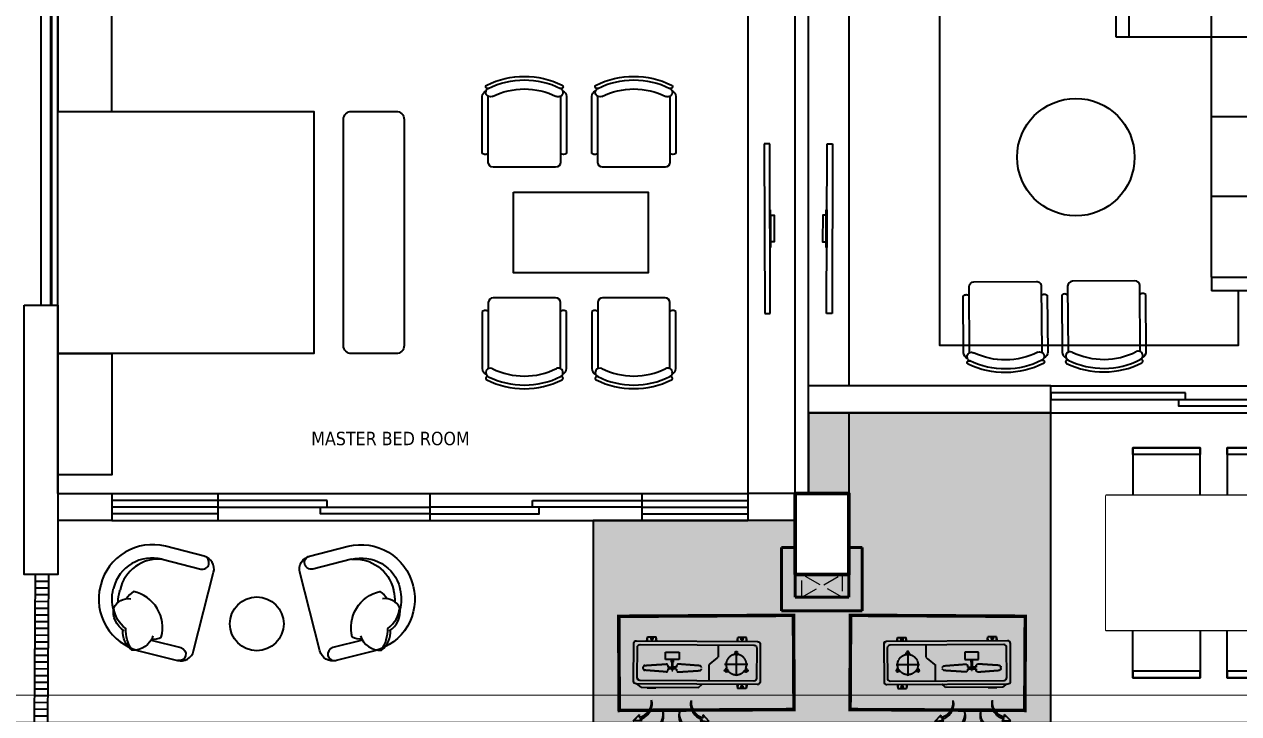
# Model space of a CAD drawing. Header units: millimetres. Extents: x -361681467 to 361175952, y -1292982 to 1550216.
# Drawn here: x -23038 to -14018, y 6536 to 11657 of the extents above; entities that cross this region are included whole.
import ezdxf

# ---------------------------------------------------------------- set-up
doc = ezdxf.new("R2010")
doc.units = ezdxf.units.MM
doc.header["$MEASUREMENT"] = 0
doc.set_wipeout_variables(frame=1)
doc.linetypes.add('HIDDEN', pattern=[0.375, 0.25, -0.125])
for name, color, linetype, lineweight in [('00_duong_QH', 7, 'Continuous', 9), ('KT-Kich thuoc', 159, 'Continuous', 18), ('KT-lomo nuoc', 3, 'HIDDEN', 5), ('KT-Net cat', 1, 'Continuous', 40), ('KT-Net cot vach', 2, 'Continuous', 50)]:
    doc.layers.add(name, color=color, linetype=linetype, lineweight=lineweight)
for name, color, linetype in [('1VinaPVC-Text', 9, 'Continuous'), ('220403_HDN_Penthouse Plan$0$A-DRAIN', 8, 'Continuous'), ('220403_HDN_Penthouse Plan$0$HBA_Sketch Outline', 7, 'Continuous'), ('A-FURNITURE', 251, 'Continuous'), ('A-LANDSCAPE', 113, 'Continuous'), ('A-WALL-FNSH', 11, 'Continuous'), ('A-WINDOW', 60, 'Continuous'), ('AC-EAD', 6, 'Continuous'), ('FURN', 251, 'Continuous'), ('IDEA - dim', 251, 'Continuous'), ('Kaka - ph', 7, 'Continuous'), ('KT-Net manh', 139, 'Continuous'), ('KT-Noi that', 32, 'Continuous')]:
    doc.layers.add(name, color=color, linetype=linetype)
doc.styles.add('Tahoma', font='tahoma.ttf')

# ---------------------------------------------------------------- blocks, each defined once
blk = doc.blocks.new('Louvre')
for p, q in [((-390.067916277796, 975.9572027104441, 0.1512365001885502), (-295.1435544323176, 1008.729661013116, 0.1512365002144518)), ((-373.750619571656, 928.6946823777398, 0.1512365001885502), (-278.8262577261776, 961.4671406804118, 0.1512365002144518)), ((-357.4333228655159, 881.4321620450355, 0.1512365001885502), (-262.5089610200375, 914.2046203477075, 0.1512365002144518)), ((-341.1160261593759, 834.1696417123312, 0.1512365001885502), (-246.1916643138975, 866.9421000150032, 0.1512365002144518)), ((-324.7987294532359, 786.9071213796269, 0.1512365001885502), (-229.8743676077574, 819.6795796822989, 0.1512365002144518)), ((-308.4814327470958, 739.6446010469226, 0.1512365001885502), (-213.5570709016174, 772.4170593495946, 0.1512365002144518)), ((-292.1641360409558, 692.3820807142183, 0.1512365001885502), (-197.2397741954774, 725.1545390168903, 0.1512365002144518)), ((-275.8468393348157, 645.119560381514, 0.1512365001885502), (-180.9224774893373, 677.892018684186, 0.1512365002144518)), ((-259.5295426286757, 597.8570400488097, 0.1512365001885502), (-164.6051807831973, 630.6294983514817, 0.1512365002144518)), ((-243.2122459225357, 550.5945197161054, 0.1512365001885502), (-148.2878840770572, 583.3669780187774, 0.1512365002144518)), ((-226.8949492163956, 503.3319993834011, 0.1512365001885502), (-131.9705873709172, 536.1044576860731, 0.1512365002144518)), ((-210.5776525102556, 456.0694790506968, 0.1512365001885502), (-115.6532906647772, 488.8419373533688, 0.1512365002144518)), ((-194.2603558041155, 408.8069587179925, 0.1512365001885503), (-99.33599395863712, 441.5794170206646, 0.1512365002144518)), ((-177.9430590979755, 361.5444383852882, 0.1512365001885503), (-83.01869725249708, 394.3168966879603, 0.1512365002144518)), ((-161.6257623918355, 314.2819180525839, 0.1512365001885503), (-66.70140054635704, 347.054376355256, 0.1512365002144518)), ((-145.3084656856954, 267.0193977198796, 0.1512365001885503), (-50.38410384021699, 299.7918560225517, 0.1512365002144518)), ((-128.9911689795554, 219.7568773871753, 0.1512365001885503), (-34.06680713407695, 252.5293356898474, 0.1512365002144518)), ((-112.6738722734153, 172.494357054471, 0.1512365001885503), (-17.74951042793691, 205.2668153571431, 0.1512365002144518)), ((-96.35657556727529, 125.2318367217667, 0.1512365001885503), (-1.43221372179687, 158.0042950244388, 0.1512365002144518)), ((-80.03927886113524, 77.96931638906244, 0.1512365001885503), (14.88508298434317, 110.7417746917345, 0.1512365002144518)), ((-63.7219821549952, 30.70679605635814, 0.1512365001885503), (31.20237969048321, 63.47925435903016, 0.1512365002144518)), ((-47.40468544885516, -16.55572427634615, 0.1512365001885503), (47.51967639662325, 16.21673402632587, 0.1512365002144518))]:
    blk.add_line(p, q)
at = {"elevation": 0.1512365001885503}
blk.add_lwpolyline([(47.5188208874315, 16.2192119784886), (-311.4533339738846, 1055.970408101566), (-405.9933989513665, 1023.379364635679), (-47.40468544885516, -16.55572427634615)], close=True, dxfattribs=at)
blk = doc.blocks.new('OU DHCB')
at = {"ltscale": 10}
for p, q in [((-145296.7359835756, -72608.19858895507), (-145576.7359835756, -72608.19858895507)), ((-145596.7359835756, -72628.19858895507), (-145596.7359835755, -73528.19858895507)), ((-145568.159058152, -72656.08931015906), (-145568.1590581519, -73502.79584965573)), ((-145324.4190639546, -72636.08931015906), (-145548.159058152, -72636.08931015906)), ((-145301.9190639545, -73502.79584965573), (-145301.9190639546, -72656.08931015906)), ((-145276.7359835755, -73528.19858895507), (-145276.7359835756, -72628.19858895507)), ((-145251.7359835756, -72666.54320485782), (-145276.7359835756, -72633.91402237766)), ((-145251.7359835756, -72666.54320485782), (-145251.7359835755, -73091.63776905168)), ((-145251.7359835755, -73091.63776905168), (-145276.7359835756, -73117.74108818787)), ((-145576.7359835755, -73548.19858895507), (-145296.7359835755, -73548.19858895507)), ((-145548.1590581519, -73522.79584965573), (-145324.4190639545, -73522.79584965573))]:
    blk.add_line(p, q, dxfattribs=at)
for p, q in [((-145596.7359835737, -72704.6985221715), (-145626.5373331342, -72710.6859819922)), ((-145600.3090889574, -72742.46089483847), (-145627.2724797422, -72742.46089483894)), ((-145596.7359835737, -72710.68598199266), (-145626.5373331342, -72710.6859819922)), ((-145626.5373331342, -72710.6859819922), (-145626.537333134, -72774.23580768521)), ((-145596.7359835744, -72774.23580768568), (-145626.5373331339, -72774.23580768521)), ((-145596.7359835746, -72780.22326750544), (-145626.5373331342, -72774.23580768521)), ((-145613.7907843499, -72729.27302923848), (-145613.7907843499, -72756.23642001537)), ((-145251.7359835756, -72709.72133146526), (-145246.9346340166, -72710.68598199266)), ((-145251.7359835756, -72710.68598199272), (-145246.9346340166, -72710.68598199266)), ((-145251.7359835756, -72742.46089483929), (-145246.1994874087, -72742.46089483934)), ((-145251.7359835756, -72774.23580768573), (-145246.934634017, -72774.23580768568)), ((-145251.7359835756, -72775.20045821296), (-145246.9346340166, -72774.23580768568)), ((-145246.9346340166, -72710.68598199266), (-145246.9346340169, -72774.23580768568)), ((-145600.3090889574, -73413.93628307173), (-145627.2724797422, -73413.93628307126)), ((-145596.7359835746, -73376.17391040476), (-145626.5373331342, -73382.16137022499)), ((-145596.7359835744, -73382.16137022452), (-145626.5373331339, -73382.16137022499)), ((-145626.5373331342, -73445.711195918), (-145626.537333134, -73382.16137022499)), ((-145613.7907843499, -73427.12414867172), (-145613.7907843499, -73400.16075789483)), ((-145276.7359835763, -73376.1739104043), (-145246.9346340166, -73382.16137022452)), ((-145276.7359835764, -73382.16137022406), (-145246.934634017, -73382.16137022452)), ((-145273.1628781935, -73413.93628307126), (-145246.1994874087, -73413.9362830708)), ((-145259.6811828009, -73427.12414867125), (-145259.6811828009, -73400.16075789437)), ((-145246.9346340166, -73445.71119591754), (-145246.9346340169, -73382.16137022452)), ((-145596.7359835737, -73445.71119591754), (-145626.5373331342, -73445.711195918)), ((-145596.7359835737, -73451.6986557387), (-145626.5373331342, -73445.711195918)), ((-145276.7359835771, -73445.71119591707), (-145246.9346340166, -73445.71119591754)), ((-145276.7359835771, -73451.69865573823), (-145246.9346340166, -73445.71119591754))]:
    blk.add_line(p, q)
at = {"linetype": 'HIDDEN', "ltscale": 1.5}
for p, q in [((-145413.9539361256, -72690.93626985545), (-145425.2743603915, -72850.3464246098)), ((-145391.7116543167, -72679.24295534656), (-145400.5201600925, -72679.24295534656)), ((-145366.9574540176, -72850.3464246098), (-145378.2778782834, -72690.93626985545)), ((-145413.9539361256, -73100.72940071652), (-145425.2743603915, -72941.3192459621)), ((-145411.8405843586, -72927.5993492777), (-145402.8542549818, -72927.5993492777)), ((-145402.8542549818, -72927.5993492777), (-145402.8542549818, -72902.06651731845)), ((-145402.8542549818, -72902.06651731845), (-145389.3775594272, -72902.06651731845)), ((-145389.3775594272, -72927.5993492777), (-145389.3775594272, -72902.06651731845)), ((-145389.3775594272, -72927.5993492777), (-145380.3912300507, -72927.5993492777)), ((-145366.9574540176, -72941.3192459621), (-145378.2778782834, -73100.72940071652)), ((-145424.3244128572, -73457.61947981999), (-145424.3244128572, -73284.34750655977)), ((-145372.1718516731, -73297.9798048001), (-145387.1776447338, -73289.31620613698)), ((-145384.0065475349, -73301.15090199895), (-145375.342948872, -73286.14510893813)), ((-145504.9601435018, -73370.98349318982), (-145522.2873408278, -73370.98349318982)), ((-145513.6237421648, -73362.31989452682), (-145513.6237421648, -73379.64709185276)), ((-145510.9603994874, -73370.98349318982), (-145337.6884262272, -73370.98349318982)), ((-145387.1776447338, -73452.6507802426), (-145372.1718516731, -73443.98718157967)), ((-145384.0065475349, -73440.81608438081), (-145375.342948872, -73455.82187744146))]:
    blk.add_line(p, q, dxfattribs=at)
for points in [[(-145514.0369933077, -72845.00641289927), (-145514.0369933077, -72946.6592576727), (-145460.1302110892, -72946.6592576727), (-145460.1302110892, -72845.00641289927)], [(-145438.3748983174, -72892.94521453363), (-145378.3072809206, -72892.94521453363), (-145378.3072809206, -72898.7209469756), (-145438.3748983174, -72898.7209469756)]]:
    blk.add_lwpolyline(points, close=True, dxfattribs=at)
for points in [[(-145411.8405843586, -72864.06632129426), (-145402.8542549818, -72864.06632129426), (-145402.8542549818, -72889.59915325334), (-145389.3775594272, -72889.59915325334), (-145389.3775594272, -72864.06632129426), (-145380.3912300507, -72864.06632129426)], [(-145460.1302110892, -72902.18613808436), (-145439.9151677571, -72902.18613808436), (-145439.9151677571, -72889.4795324876), (-145460.1302110892, -72889.4795324876)], [(-145568.1590581519, -73235.6644869287), (-145477.5859351165, -73235.6644869287), (-145421.9678457306, -73168.28098990311), (-145301.9190639544, -73168.28098990311)]]:
    blk.add_lwpolyline(points, dxfattribs=at)
for points in [[(-145400.506466276, -73299.01593738), (-145385.0322228624, -73286.8395249426, -0.6770329614269011), (-145371.0996937773, -73294.88347436048), (-145373.9076545681, -73314.37276847954)], [(-145498.5591177275, -73386.34032428954), (-145516.8413219319, -73379.02744260765, -0.6770329614269011), (-145516.8413219319, -73362.93954377211), (-145498.5591177275, -73355.62666209022)], [(-145373.9076545681, -73427.59421790004), (-145371.0996937773, -73447.08351201928, -0.6770329614269011), (-145385.0322228624, -73455.12746143699), (-145400.506466276, -73442.95104899965)]]:
    blk.add_lwpolyline(points, format="xyb", dxfattribs=at)
for centre in [(-145613.7907843498, -72742.46089483894), (-145613.7907843498, -73413.93628307126), (-145259.6811828011, -73413.9362830708)]:
    blk.add_circle(centre, 6.399999998510705)
blk.add_circle((-145424.3244128572, -73370.98349318982), 75.80648830138873, dxfattribs=at)
at = {"ltscale": 10}
for centre, radius, start, end in [((-145576.7359835756, -72628.19858895507), 20, 90, 180), ((-145296.7359835756, -72628.19858895507), 20, 0, 90), ((-145548.159058152, -72656.08931015906), 20, 90, 180), ((-145324.0708671735, -72658.3538387804), 22.2672511938213, 5.836940991571704, 90.89598033136627), ((-145548.1590581519, -73502.79584965573), 20, 180, 270), ((-145324.0708671734, -73500.53132103439), 22.26725119372981, 269.1040196686337, 354.1630590084283), ((-145576.7359835755, -73528.19858895507), 20, 180, 270), ((-145296.7359835755, -73528.19858895507), 20, 270, 0)]:
    blk.add_arc(centre, radius, start, end, dxfattribs=at)
at = {"linetype": 'HIDDEN', "ltscale": 1.5, "extrusion": (-3.705961975267651e-18, -2.302887044638033e-31, -1)}
for centre, major_axis, ratio, start_param, end_param in [((-145400.5201600925, -72691.94956094332), (13.47669555471336, 1.34378840757246e-09), 0.9428576571430538, 3.22142263940278, 4.712388980478704), ((-145391.7116543167, -72691.94956094332), (13.47669555471336, -1.34381379242754e-09), 0.942857657143054, 4.712388980290674, 6.203355321366594), ((-145411.8405843586, -72851.35971569768), (13.47669555469076, -1.05462899242754e-09), 0.9428576571446344, 1.570796326721111, 3.221422639214027), ((-145380.3912300507, -72940.3059548744), (13.47669555469076, -1.05462899242754e-09), 0.9428576571446344, 4.712388980310906, 6.363015292803822), ((-145400.5201600925, -73099.71610962864), (13.47669555471336, -1.34381379242754e-09), 0.942857657143054, 1.57079632670088, 3.061762667776801), ((-145391.7116543167, -73099.71610962864), (13.47669555471336, 1.34378840757246e-09), 0.9428576571430538, 0.0798299858129885, 1.57079632688891)]:
    blk.add_ellipse(centre, major_axis=major_axis, ratio=ratio, start_param=start_param, end_param=end_param, dxfattribs=at)
at = {"linetype": 'HIDDEN', "ltscale": 1.5, "extrusion": (-3.705961975267651e-18, -2.30288704463893e-31, -1)}
for centre, start_param, end_param in [((-145380.3912300507, -72851.35971569768), -0.0798299856242348, 1.570796326868679), ((-145411.8405843586, -72940.3059548744), 3.061762667965558, 4.712388980458472)]:
    blk.add_ellipse(centre, major_axis=(13.47669555469076, 1.05462300757246e-09), ratio=0.9428576571446344, start_param=start_param, end_param=end_param, dxfattribs=at)
blk = doc.blocks.new('ki hieu qt')
at = {"layer": 'AC-EAD', "color": 7}
for points in [[(-276796163327.464, 549769551681.0894), (-276796163446.0606, 549769551567.1503)], [(-276796163396.6809, 549769551574.9169), (-276796163446.0606, 549769551567.1503)], [(-276796163338.9174, 549769551517.0281), (-276796163327.464, 549769551681.0894)], [(-276796163338.9174, 549769551517.0281), (-276796163364.6031, 549769551559.9108)], [(-276796163110.5587, 549769551464.184), (-276796163229.1553, 549769551350.2449)], [(-276796163179.7757, 549769551358.0116), (-276796163229.1553, 549769551350.2449)], [(-276796163122.012, 549769551300.1228), (-276796163110.5587, 549769551464.184)], [(-276796163122.012, 549769551300.1228), (-276796163147.6976, 549769551343.0052)], [(-276796163179.7757, 549769550597.0709), (-276796163229.1553, 549769550604.8376)], [(-276796163110.5587, 549769550490.8986), (-276796163229.1553, 549769550604.8376)], [(-276796163122.012, 549769550654.9597), (-276796163147.6976, 549769550612.0773)], [(-276796163122.012, 549769550654.9597), (-276796163110.5587, 549769550490.8986)], [(-276796163396.6809, 549769550380.1656), (-276796163446.0606, 549769550387.9323)], [(-276796163327.464, 549769550273.9932), (-276796163446.0606, 549769550387.9323)], [(-276796163338.9174, 549769550438.0544), (-276796163364.6031, 549769550395.1718)], [(-276796163338.9174, 549769550438.0544), (-276796163327.464, 549769550273.9932)]]:
    blk.add_lwpolyline(points, dxfattribs=at)
for centre, radius, start, end in [((-276796163679.501, 549769551631.3489), 288.3951209083507, 262.614727528198, 348.7092694430371), ((-276796163644.4366, 549769551622.9794), 286.8527087762382, 255.434448979571, 347.3073344548822), ((-276796163462.5958, 549769551414.4435), 288.3951209083507, 262.614727528198, 348.7092694430371), ((-276796163427.5312, 549769551406.0741), 286.8527087762382, 255.434448979571, 347.3073344548822), ((-276796163427.5312, 549769550549.0084), 286.8527087762382, 12.69295835412746, 104.5668063709439), ((-276796163462.5958, 549769550540.639), 288.3951209083507, 11.29147703540943, 97.38530942130281), ((-276796163644.4366, 549769550332.1031), 286.8527087762382, 12.69295835412746, 104.5668063709439), ((-276796163679.501, 549769550323.7336), 288.3951209083507, 11.29147703540943, 97.38530942130281)]:
    blk.add_arc(centre, radius, start, end, dxfattribs=at)
blk = doc.blocks.new('DHCB.1')
at = {"xscale": -1, "rotation": 106.4733300107783}
blk.add_blockref('OU DHCB', (-194859.9671084196, -237775.7974229998), dxfattribs=at)
at = {"xscale": 0.4, "yscale": 0.4, "zscale": 0.4, "rotation": 286.4738024344239}
blk.add_blockref('ki hieu qt', (-179483459312.1194, -168534274838.7475), dxfattribs=at)
blk = doc.blocks.new('sdl3')
at = {"layer": 'KT-Net cat'}
blk.add_line((262964.5481582404, -242699.3528201448, -0.5696830413541701), (262964.5481582404, -236599.3528201448, -0.5696830413541701), dxfattribs=at)
blk = doc.blocks.new('*U218')
at = {"layer": 'KT-lomo nuoc', "ltscale": 500}
for p, q in [((262.4505482473774, 223.6415686394112), (1.734723475976807e-18, -0.009297052340116352)), ((-32.13938861166648, 166.9250005011233), (294.5899368590432, 56.70727108594799))]:
    blk.add_line(p, q, dxfattribs=at)
blk.add_lwpolyline([(-32.13938861166648, 166.9250005011233), (262.4505482473774, 223.6415686394112), (294.5899368590432, 56.70727108594799), (1.734723475976807e-18, -0.009297052340116352)], close=True, dxfattribs=at)
blk = doc.blocks.new('CTN TN T39')
at = {"layer": 'KT-Net cat'}
for p, q in [((-7100.628596252667, -19299.81981076006, -2.147128005738981e-05), (-7100.628596252667, -19769.81981076006, -2.147128005738981e-05)), ((-7100.628596252667, -19299.81981076006, -2.147128005738981e-05), (-7000.628596252664, -19299.81981076006, -2.147128005738981e-05)), ((-6600.628596252671, -19299.81981076006, -2.147128005738981e-05), (-6500.628596252671, -19299.81981076006, -2.147128005738981e-05)), ((-6500.628596252671, -19299.81981076006, -2.147128005738981e-05), (-6500.628596252671, -19769.81981076006, -2.147128005738981e-05)), ((-7000.628596252667, -19669.81981076006, -2.147128005738981e-05), (-7000.628596252667, -19499.81981076006, -2.147128005738981e-05)), ((-7000.628596252667, -19499.81981076006, -2.147128005738981e-05), (-6600.628596252671, -19499.81981076006, -2.147128005738981e-05)), ((-6600.628596252671, -19669.81981076006, -2.147128005738981e-05), (-6600.628596252671, -19499.81981076006, -2.147128005738981e-05)), ((-7000.628596252667, -19669.81981076006, -2.147128005738981e-05), (-6600.628596252671, -19669.81981076006, -2.147128005738981e-05)), ((-6500.628596252671, -19769.81981076006, -2.147128005738981e-05), (-7100.628596252667, -19769.81981076006, -2.147128005738981e-05))]:
    blk.add_line(p, q, dxfattribs=at)
at = {"layer": 'KT-lomo nuoc', "linetype": 'HIDDEN', "rotation": 169.1023465233103}
blk.add_blockref('*U218', (-6650.912897315236, -19499.82894015628, -2.147128005432963e-05), dxfattribs=at)
blk = doc.blocks.new('220403_HDN_Penthouse Plan$0$tverer')
at = {"layer": '220403_HDN_Penthouse Plan$0$A-DRAIN'}
for p, q in [((-2649778.231279037, -10917850.52272434, -0.3860568991693935), (-2649738.231279039, -10917850.52266611, -0.3860568991693935)), ((-2649778.229444629, -10919110.52272434, -0.3860568991693935), (-2649778.231279037, -10917850.52272434, -0.3860568991693935)), ((-2649738.231279039, -10917850.52266611, -0.3860568991693935), (-2649738.229444634, -10919110.52266611, -0.3860568991693935)), ((-2649738.23056566, -10918340.52266611, -0.3860568991693935), (-2649732.230565661, -10918340.52265737, -0.3860568991693935)), ((-2649738.230158011, -10918620.52266611, -0.3860568991693935), (-2649738.23056566, -10918340.52266611, -0.3860568991693935)), ((-2649732.230565661, -10918340.52265737, -0.3860568991693935), (-2649732.230158009, -10918620.52265738, -0.3860568991693935)), ((-2649732.230158009, -10918620.52265738, -0.3860568991693935), (-2649738.230158011, -10918620.52266611, -0.3860568991693935)), ((-2649738.229444634, -10919110.52266611, -0.3860568991693935), (-2649778.229444629, -10919110.52272434, -0.3860568991693935)), ((-2649738.229444634, -10919110.52266611, -0.3860568991693935), (-2649778.229444629, -10919110.52272434, -0.3860568991693935))]:
    blk.add_line(p, q, dxfattribs=at)
at = {"layer": '220403_HDN_Penthouse Plan$0$A-DRAIN', "elevation": -0.3860568991693935}
blk.add_lwpolyline([(-2649732.230361835, -10918580.42635024), (-2649707.230361835, -10918580.42635024), (-2649707.230361835, -10918380.61864466), (-2649732.230361835, -10918380.61864466)], close=True, dxfattribs=at)
blk = doc.blocks.new('220403_HDN_Penthouse Plan$0$CH12')
for p, q in [((-312.375, -149.2411279597436), (-312.375, -572.1779138786915)), ((-267.75, -149.2411279597436), (-267.75, -639.6303226458076)), ((267.75, -639.6303226458076), (267.75, -149.2411280118249)), ((312.375, -572.1779138786915), (312.375, -149.2411246072115)), ((-232.0500000000029, -675.3303226458047), (232.0500000000029, -675.3303226458047))]:
    blk.add_line(p, q)
for centre, radius, start, end in [((-273.6712626853696, -77.20016474780641), 13.38749999999989, 116.2505862071374, 296.2505862071374), ((-252.9468673518131, -119.2240579767858), 33.46874999998481, 116.2505888953854, 296.2505888953855), ((0, -632.1362743546706), 632.1362743546692, 63.74941379286258, 116.2505862071374), ((0, -632.1362743546706), 605.3612743546691, 63.7494137928626, 116.2505862071374), ((252.9468674045929, -119.2240580028119), 33.46875000001501, 243.7494110987195, 63.74941109871941), ((273.671262685355, -77.20016474780641), 13.38750000000007, 243.7494137928627, 63.74941379286245), ((-267.75, -149.2411279597436), 44.62499999999999, 111.939144832112, 180), ((0, -632.1362743546706), 538.4237743546691, 63.74941109871938, 116.2505888953856), ((267.75, -149.2411280118286), 44.62499999999959, 0, 68.06085506708637), ((-290.0625, -549.8654138786915), 31.55464011044969, 225, 315), ((290.0625, -549.8654138786915), 31.55464011044961, 225.0000000000001, 315.0000000000002), ((-232.0500000000029, -639.6303226458076), 35.7, 180, 269.9999999999999), ((232.0500000000029, -639.6303226458076), 35.7, 270, 0)]:
    blk.add_arc(centre, radius, start, end)
blk = doc.blocks.new('erwrerer')
at = {"layer": 'FURN'}
for p, q in [((2277869.800543128, -1629381.217306063, -0.00452101617507239), (2280479.15881205, -1629381.216120159, -0.004521016175057069)), ((2277869.801048744, -1630101.479100436, -0.004521016175069281), (2277869.800543128, -1629381.217306063, -0.00452101617507239)), ((2277869.800807747, -1630810.659706634, -0.004521016175066173), (2277869.800829447, -1629381.217344429, -0.00452101617507239)), ((2277869.800829447, -1629381.217344429, -0.00452101617507239), (2278594.187869763, -1629381.217370184, -0.004521016175068171)), ((2280479.15881205, -1629381.216120159, -0.004521016175057069), (2280479.158818521, -1630101.477923611, -0.004521016175054182)), ((2277966.786591567, -1629478.204087387, -0.00452101617507128), (2280376.005169379, -1629478.202416954, -0.004521016175057291)), ((2277966.787087833, -1630101.4791711, -0.004521016175068615), (2277966.786591567, -1629478.204087387, -0.00452101617507128)), ((2278594.187862256, -1629478.203971098, -0.004521016175067727), (2278594.187732265, -1630545.452653106, -0.004521016175063064)), ((2279185.096387137, -1629478.203242671, -0.004521016175064205), (2279185.096503907, -1630101.479101095, -0.004521016175061675)), ((2279776.005166488, -1630101.478342192, -0.004521016175058179), (2279776.005169377, -1629478.203249367, -0.004521016175060844)), ((2280376.005166488, -1630101.477509775, -0.004521016175054848), (2280376.005169379, -1629478.202416954, -0.004521016175057291)), ((2280376.005166488, -1630101.477921009, -0.004521016175054848), (2280376.005169377, -1629478.202828183, -0.004521016175057291)), ((2277869.801948554, -1630101.479100436, -0.004521016175069281), (2277869.801048744, -1630101.479100436, -0.004521016175069281)), ((2278594.187350455, -1630101.479099586, -0.004521016175065062), (2277966.787020762, -1630101.479099593, -0.004521016175068615)), ((2277966.787579246, -1630813.672986643, -0.004521016175065729), (2277966.787398935, -1630101.479092961, -0.004521016175068615)), ((2278612.370461541, -1630101.479099585, -0.00452101617506484), (2277984.97013185, -1630101.479099587, -0.004521016175068615)), ((2280376.005166488, -1630101.479104135, -0.004521016175054848), (2278594.187350455, -1630101.479099586, -0.004521016175065062)), ((2280376.005166488, -1630101.479104135, -0.004521016175054848), (2280479.158818521, -1630101.479103209, -0.004521016175054182)), ((2278594.187732265, -1630545.452653106, -0.004521016175063064), (2278594.187838987, -1630810.659198123, -0.004521016175061954)), ((2278594.187829629, -1630713.672487482, -0.004521016175062398), (2277966.787499936, -1630713.672487488, -0.004521016175066173)), ((2278594.187829629, -1630713.672487482, -0.004521016175062398), (2277966.787509015, -1630713.672986632, -0.004521016175066173)), ((2278269.800807643, -1630810.654817791, -0.004521016175063952), (2277869.800807744, -1630810.655098331, -0.004521016175066173)), ((2278594.187838987, -1630810.659198123, -0.004521016175061954), (2277869.800807747, -1630810.659706634, -0.004521016175066173))]:
    blk.add_line(p, q, dxfattribs=at)
at = {"layer": 'FURN', "elevation": -0.004521016175055514}
blk.add_lwpolyline([(2280879.158640564, -1629793.392421914), (2280879.158481698, -1629381.20387106), (2280479.158812045, -1629381.204025228), (2280479.158970912, -1629793.392576082)], close=True, dxfattribs=at)
at = {"layer": 'FURN'}
for points, elevation in [([(2280479.15881675, -1629904.38618257), (2280884.668051882, -1629904.38618257), (2280884.66836863, -1632119.536712957)], -0.004521016175050407), ([(2280884.668051883, -1631775.548283751), (2280884.668051883, -1632119.536712957), (2278236.280910443, -1632119.537091655), (2278236.280910442, -1630810.6548413)], -0.004521016175060844), ([(2280884.668051882, -1631043.83214779), (2280884.668051883, -1631150.778934248)], -0.004521016175047299)]:
    blk.add_lwpolyline(points, dxfattribs=dict(at, elevation=elevation))
blk.add_circle((2279485.096258472, -1631109.853007358, -0.00452101617520384), 436.4401978151037, dxfattribs=at)
blk.add_arc((2279564.123702208, -1631038.70637876, -0.004521016175055514), 1200, 164.284457926425, 164.2844652158476, dxfattribs=at)
blk = doc.blocks.new('CH12')
for p, q in [((-312.375, -149.2411279597436), (-312.375, -572.1779138786915)), ((-267.75, -149.2411279597436), (-267.75, -639.6303226458076)), ((267.75, -639.6303226458076), (267.75, -149.2411280118249)), ((312.375, -572.1779138786915), (312.375, -149.2411246072115)), ((-232.0500000000029, -675.3303226458047), (232.0500000000029, -675.3303226458047))]:
    blk.add_line(p, q)
for centre, radius, start, end in [((-273.6712626853696, -77.20016474780641), 13.38749999999989, 116.2505862071374, 296.2505862071374), ((-252.9468673518131, -119.2240579767858), 33.46874999998481, 116.2505888953854, 296.2505888953855), ((0, -632.1362743546706), 632.1362743546692, 63.74941379286258, 116.2505862071374), ((0, -632.1362743546706), 605.3612743546691, 63.7494137928626, 116.2505862071374), ((252.9468674045929, -119.2240580028119), 33.46875000001501, 243.7494110987195, 63.74941109871941), ((273.671262685355, -77.20016474780641), 13.38750000000007, 243.7494137928627, 63.74941379286245), ((-267.75, -149.2411279597436), 44.62499999999999, 111.939144832112, 180), ((0, -632.1362743546706), 538.4237743546691, 63.74941109871938, 116.2505888953856), ((267.75, -149.2411280118286), 44.62499999999959, 0, 68.06085506708637), ((-290.0625, -549.8654138786915), 31.55464011044969, 225, 315), ((290.0625, -549.8654138786915), 31.55464011044961, 225.0000000000001, 315.0000000000002), ((-232.0500000000029, -639.6303226458076), 35.7, 180, 269.9999999999999), ((232.0500000000029, -639.6303226458076), 35.7, 270, 0)]:
    blk.add_arc(centre, radius, start, end)
blk = doc.blocks.new('dining 8seeats')
at = {"layer": 'A-FURNITURE', "elevation": 1.296389038209185}
for points in [[(1695903.601061926, -1667942.04182732), (1694903.601062362, -1667942.012293541), (1694903.491787377, -1670942.012291927), (1695903.491786941, -1670942.041825707)], [(1694548.677353191, -1668141.988708673), (1694998.677352197, -1668142.018611625), (1694998.647818418, -1668642.018610698), (1694548.647819411, -1668641.988707746)], [(1694548.647819411, -1668641.988707746), (1694598.647819301, -1668641.992030296), (1694598.677353081, -1668141.992031223), (1694548.677353191, -1668141.988708673)], [(1696258.512958359, -1668142.039206581), (1695808.512958371, -1668142.042529131), (1695808.512958371, -1668642.042529077), (1696258.512958359, -1668642.039206526)], [(1696258.512958359, -1668642.039206526), (1696208.51295836, -1668642.039575699), (1696208.51295836, -1668142.039575753), (1696258.512958359, -1668142.039206581)], [(1694548.656679545, -1668841.988708368), (1694998.656678552, -1668842.018611319), (1694998.627144772, -1669342.018610393), (1694548.627145766, -1669341.988707441)], [(1694548.627145766, -1669341.988707441), (1694598.627145655, -1669341.992029991), (1694598.656679435, -1668841.992030918), (1694548.656679545, -1668841.988708368)], [(1696258.492284713, -1668842.039206275), (1695808.492284725, -1668842.042528826), (1695808.492284725, -1669342.042528771), (1696258.492284713, -1669342.039206221)], [(1696258.492284713, -1669342.039206221), (1696208.492284714, -1669342.039575393), (1696208.492284714, -1668842.039575448), (1696258.492284713, -1668842.039206275)], [(1694548.636005899, -1669541.988708062), (1694998.636004906, -1669542.018611014), (1694998.606471126, -1670042.018610087), (1694548.60647212, -1670041.988707135)], [(1694548.60647212, -1670041.988707135), (1694598.606472009, -1670041.992029686), (1694598.636005789, -1669541.992030612), (1694548.636005899, -1669541.988708062)], [(1696258.471611067, -1669542.03920597), (1695808.471611079, -1669542.04252852), (1695808.471611079, -1670042.042528466), (1696258.471611067, -1670042.039205916)], [(1696258.471611067, -1670042.039205916), (1696208.471611068, -1670042.039575088), (1696208.471611068, -1669542.039575143), (1696258.471611067, -1669542.03920597)], [(1694548.641174312, -1670241.988707566), (1694998.641173318, -1670242.018610518), (1694998.611639539, -1670742.018609591), (1694548.611640532, -1670741.98870664)], [(1694548.611640532, -1670741.98870664), (1694598.611640422, -1670741.99202919), (1694598.641174201, -1670241.992030116), (1694548.641174312, -1670241.988707566)], [(1696258.476779479, -1670242.039205474), (1695808.476779492, -1670242.042528024), (1695808.476779492, -1670742.04252797), (1696258.476779479, -1670742.03920542)], [(1696258.476779479, -1670742.03920542), (1696208.476779481, -1670742.039574592), (1696208.476779481, -1670242.039574647), (1696258.476779479, -1670242.039205474)]]:
    blk.add_lwpolyline(points, close=True, dxfattribs=at)
blk.add_wipeout([(1695903.601061926, -1667942.04182732), (1694903.601062362, -1667942.0122935402), (1694903.4917873768, -1670942.0122919267), (1695903.491786941, -1670942.0418257064)]).translate(0, 0, 1.296389038209185)
blk = doc.blocks.new('single sofa')
at = {"extrusion": (-2.100269637167507e-07, -3.287826411742076e-06, 0.999999999994573)}
for points, elevation in [([(-7625.145270933302, 20541.93557077794), (-7344.614769686743, 20432.18629855082, -0.4142135630271021), (-7288.620924125385, 20304.22571708282), (-7396.571027978765, 20028.29407656956, -0.4142135623801719), (-7908.413353818582, 19804.31869423771), (-7913.012214489976, 19806.11786262969), (-7917.611075159638, 19807.91703102638, -0.4142135623801719), (-8141.586457494162, 20319.75935686162), (-8033.636353738439, 20595.69099741649, -0.4142135630271021), (-7905.675772300436, 20651.68484301657), (-7625.145271038265, 20541.93557082206)], -0.8177520698069547), ([(-8024.38317559846, 20348.2564312287), (-7941.659140221833, 20559.70762947591, 0.414213562373095), (-7969.65606301582, 20623.68792021188), (-7969.65606301582, 20623.68792021188, 0.4142135623730951), (-8033.636353738439, 20595.69099741649)], -0.8177520698069767), ([(-8014.420319833548, 20346.90879215772, -0.1655406298837506), (-7962.198287505843, 20396.54230788635, -0.4259891687143785), (-7806.985765146933, 20032.04397341271, -0.1215233233290522), (-7882.502889896998, 20019.71759576644, 7.115464291357926)], -0.8177520698069399), ([(-7990.144364664964, 20340.64466218054, 0.3567723648219203), (-8167.27045049473, 20276.27856545609, 0.2495420503229878), (-8085.241657038954, 20134.03882907713, -9.616880347716284)], -0.8177520698069984), ([(-7488.550022968249, 20064.27289081796), (-7380.598137651943, 20340.20908502114, -0.414213562373095), (-7316.617846912706, 20368.20600783738), (-7316.617846912706, 20368.20600783738, -0.4142135623730951), (-7288.620924125385, 20304.22571708282)], -0.8177520698069484), ([(-8167.27045049473, 20276.27856545609, 0.1477298758543702), (-8063.779463719255, 20144.65795343888, 0.2133427585932454), (-7990.531211584261, 19982.34029255734, 0.1786618101816585)], -0.817752069806963), ([(-8084.812851978232, 20145.62351894347, 0.30666349490175), (-7990.531211584261, 19982.34029255734, 0.3063299663357472), (-7861.757522618022, 20047.39627227445, -0.8728471598091936)], -0.8177520698069349), ([(-7488.548241434573, 20064.27744449666, -0.4142135623801858), (-7872.429985919552, 19896.29590765646), (-7877.028846585168, 19898.09507604781)], -0.8177520698069497), ([(-7488.548241435912, 20064.27744448136, -0.3727189106391239), (-7854.43830194649, 19942.28451444487), (-7859.037162611321, 19944.08368283313)], -0.8177520698069487), ([(-8004.357115448179, 19989.87304713369, 0.1305914894705199), (-7881.627707253971, 19899.89424444151), (-7877.028846585168, 19898.09507604781)], -0.8177520698069497), ([(-7938.167230734168, 19986.4670545497, 0.07238423636161047), (-7863.636023287037, 19945.88285120591), (-7859.037162611321, 19944.08368283313)], -0.8177520698069487)]:
    blk.add_lwpolyline(points, format="xyb", dxfattribs=dict(at, elevation=elevation))
blk = doc.blocks.new('PH4 0923')
at = {"layer": 'A-FURNITURE'}
blk.add_circle((1846110.016315566, -1682964.235854277, 0.7515341098910662), 200.0000000000001, dxfattribs=at)
at = {"layer": 'A-LANDSCAPE', "elevation": -0.617812676204967}
blk.add_lwpolyline([(1850108.022431417, -1682196.892258857), (1848608.022431417, -1682196.892258857), (1848608.065826299, -1683697.258899432), (1852008.065826299, -1683697.258899432), (1852008.065826298, -1681397.072500294), (1850208.022431417, -1681397.072500294), (1850208.022431417, -1681996.892258857), (1850508.462190233, -1681996.892258857), (1850509.943820693, -1682596.76618303), (1850108.022431417, -1682596.76618303), (1850108.022431417, -1682196.892258857)], close=True, dxfattribs=at)
at = {"layer": 'A-WALL-FNSH'}
for p, q in [((1844508.022431417, -1680596.892258859, -0.617812676204967), (1844508.022431417, -1676617.072499815, -0.617812676204967)), ((1844633.462190233, -1681996.892258857, -0.617812676204967), (1844633.462190233, -1677917.072499815, -0.617812676204967)), ((1850108.022431417, -1681996.892258857, -0.617812676204967), (1850108.022431417, -1677917.072499815, -0.617812676204967)), ((1850208.022431417, -1681996.892258857, -0.617812676204967), (1850208.022431417, -1677917.072499815, -0.617812676204967)), ((1852008.065826298, -1681397.072500294, -0.617812676204967), (1852008.065826298, -1681197.072500294)), ((1850108.022431417, -1681996.892258857, -0.617812676204967), (1849758.022431417, -1681996.892258857, -0.617812676204967)), ((1850108.022431417, -1682196.892258857, -0.617812676204967), (1849758.022431417, -1682196.892258857, -0.617812676204967))]:
    blk.add_line(p, q, dxfattribs=at)
for points, elevation in [([(1844383.462190233, -1680596.892258859), (1844633.462190233, -1680596.892258859), (1844633.462190233, -1682596.892258859), (1844383.462190233, -1682596.892258859)], -0.6178126762429491), ([(1850108.022431417, -1681996.892258857), (1850508.462190233, -1681996.892258857), (1850508.462190233, -1682596.892213173), (1850108.022431417, -1682596.892213173)], -0.617812676204967)]:
    blk.add_lwpolyline(points, close=True, dxfattribs=dict(at, elevation=elevation))
blk.add_lwpolyline([(1850208.022431417, -1681397.072500294), (1852008.065826298, -1681397.072500294), (1852008.065826299, -1681197.072500294), (1850208.022431417, -1681197.072500294)], dxfattribs=at)
at = {"layer": 'A-WALL-FNSH', "elevation": -0.617812676204967}
for points in [[(1844633.462190233, -1681996.892258857), (1845033.462190233, -1681996.892258857), (1845033.462190233, -1682196.892258857), (1844633.462190233, -1682196.892258857)], [(1849758.022431417, -1681996.892258857), (1849758.022431417, -1682196.892258857)]]:
    blk.add_lwpolyline(points, dxfattribs=at)
at = {"layer": 'A-WINDOW', "color": 8}
for p, q in [((1845033.462190233, -1681996.892258857, -0.617812676204967), (1849758.022431417, -1681996.892258857, -0.617812676204967)), ((1845820.888897097, -1681996.892258857, -0.617812676204967), (1845820.888897097, -1682196.892258857, -0.617812676204967)), ((1847395.742310825, -1681996.892258857, -0.617812676204967), (1847395.742310825, -1682196.892258857, -0.617812676204967)), ((1848970.595724552, -1681996.892258857, -0.617812676204967), (1848970.595724552, -1682196.892258857, -0.617812676204967)), ((1845033.462190233, -1682196.892258857, -0.617812676204967), (1849758.022431417, -1682196.892258857, -0.617812676204967))]:
    blk.add_line(p, q, dxfattribs=at)
at = {"layer": 'A-WINDOW'}
for p, q in [((1845820.888897097, -1682046.892258857, -0.617812676204967), (1845033.462190233, -1682046.892258857, -0.617812676204967)), ((1848970.595724553, -1682046.892258857, -0.617812676204967), (1849758.022431417, -1682046.892258857, -0.617812676204967)), ((1845820.888897097, -1682096.892258857, -0.617812676204967), (1845033.462190233, -1682096.892258857, -0.617812676204967)), ((1848970.595724553, -1682096.892258857, -0.617812676204967), (1849758.022431417, -1682096.892258857, -0.617812676204967)), ((1845820.888897097, -1682146.892258857, -0.617812676204967), (1845033.462190233, -1682146.892258857, -0.617812676204967)), ((1848970.595724553, -1682146.892258857, -0.617812676204967), (1849758.022431417, -1682146.892258857, -0.617812676204967))]:
    blk.add_line(p, q, dxfattribs=at)
for points in [[(1853008.061058745, -1681247.072500294), (1852008.065826298, -1681247.072500294), (1852008.065826298, -1681297.072500294), (1853008.061058745, -1681297.072500294)], [(1852958.061058745, -1681297.072500294), (1853958.056291191, -1681297.072500294), (1853958.056291191, -1681347.072500294), (1852958.061058745, -1681347.072500294)]]:
    blk.add_lwpolyline(points, close=True, dxfattribs=at)
at = {"layer": 'A-WINDOW', "elevation": -0.617812676204967}
for points in [[(1846633.315603961, -1682046.892258857), (1845820.888897097, -1682046.892258857), (1845820.888897097, -1682096.892258857), (1846633.315603961, -1682096.892258857)], [(1848158.169017689, -1682046.892258857), (1848970.595724553, -1682046.892258857), (1848970.595724553, -1682096.892258857), (1848158.169017689, -1682096.892258857)], [(1846583.315603961, -1682096.892258857), (1847395.742310825, -1682096.892258857), (1847395.742310825, -1682146.892258857), (1846583.315603961, -1682146.892258857)], [(1848208.169017689, -1682096.892258857), (1847395.742310825, -1682096.892258857), (1847395.742310825, -1682146.892258857), (1848208.169017689, -1682146.892258857)]]:
    blk.add_lwpolyline(points, close=True, dxfattribs=at)
at = {"layer": 'IDEA - dim'}
for p, q in [((1850508.022431417, -1677917.072499815, -0.617812676204967), (1850508.022431417, -1681197.072500294, -0.617812676204967)), ((1852008.065826299, -1681197.072500294), (1855908.046756084, -1681197.072500294)), ((1850508.022431417, -1681397.072500294), (1856625.445268806, -1681397.072500294)), ((1850508.022431417, -1681397.072500294, -0.617812676204967), (1850508.022431417, -1681996.892258857, -0.617812676204967))]:
    blk.add_line(p, q, dxfattribs=at)
at = {"layer": 'IDEA - dim', "elevation": -0.617812676204967}
blk.add_lwpolyline([(1849758.022431417, -1677917.072499815), (1849758.022431417, -1681996.892258857)], dxfattribs=at)
for points in [[(1844633.443406246, -1679156.844309467), (1845033.411104171, -1679156.859075226), (1845033.411104171, -1678256.859075226), (1844633.462190233, -1678256.859075226)], [(1844633.376955242, -1679156.984594983), (1846533.376953947, -1679156.914452255), (1846533.443404952, -1680956.914451029), (1844633.443406247, -1680956.984593756)], [(1848018.145062049, -1679756.982379336), (1849018.145062049, -1679756.982379336), (1849018.145062049, -1680356.982379336), (1848018.145062049, -1680356.982379336)], [(1844633.443406247, -1680956.984593817), (1845033.411104171, -1680956.969828059), (1845033.411104171, -1681856.969828059), (1844633.462190233, -1681856.969828058)]]:
    blk.add_lwpolyline(points, close=True, dxfattribs=at)
blk.add_lwpolyline([(1846814.132524526, -1679156.984594983), (1847144.132524444, -1679156.984594983, -0.4142027496096028), (1847204.132524403, -1679216.982379949), (1847204.194545341, -1680896.982378723, -0.4142243752193062), (1847144.194545382, -1680956.984593756), (1846814.194545463, -1680956.984593756, -0.4142027496095492), (1846754.194545504, -1680896.98680879), (1846754.132524566, -1679216.986810016, -0.4142243752192664)], format="xyb", close=True, dxfattribs=at)
at = {"layer": 'KT-Net cot vach', "elevation": -0.617812676204967}
blk.add_lwpolyline([(1850108.022431417, -1682596.892258857), (1850508.022431417, -1682596.892258857), (1850508.022431417, -1681996.892258857), (1850108.022431417, -1681996.892258857)], close=True, dxfattribs=at)
at = {"layer": 'KT-Noi that', "extrusion": (-2.779649405079937e-06, 0.0004897338603342395, 0.9999998800765025), "const_width": 26.00000000000001, "elevation": -830.2766133609041}
blk.add_lwpolyline([(1850100.551753071, -1683600.64440689), (1850096.541500249, -1682900.655894213), (1848798.461422466, -1682908.023585604), (1848802.460653171, -1683607.147990469), (1850100.551753071, -1683600.64440689)], dxfattribs=at)
at = {"layer": 'KT-Noi that', "extrusion": (2.779649405079937e-06, 0.0004897338603342396, 0.9999998800765028), "const_width": 26.00000000000001, "elevation": -819.9901952393835}
blk.add_lwpolyline([(1850516.548619948, -1683600.649444496), (1850520.55887277, -1682900.66093182), (1851818.638950556, -1682908.028623211), (1851814.639719851, -1683607.153028077), (1850516.548619948, -1683600.649444496)], dxfattribs=at)
at = {"layer": '220403_HDN_Penthouse Plan$0$HBA_Sketch Outline', "extrusion": (-3.277687011517284e-06, -3.326885837644046e-07, 0.9999999999945731), "xscale": -1.000000000000005, "rotation": 180.1545495932473}
blk.add_blockref('220403_HDN_Penthouse Plan$0$tverer', (4529101.509663603, -12591320.99137869, -5.736373588932729), dxfattribs=at)
at = {"layer": '220403_HDN_Penthouse Plan$0$HBA_Sketch Outline', "extrusion": (3.277687011517344e-06, -3.326885837639355e-07, 0.9999999999945731), "rotation": 179.845450406761}
blk.add_blockref('220403_HDN_Penthouse Plan$0$tverer', (-828835.464819096, -12591320.99137501, 6.391940365471881), dxfattribs=at)
at = {"layer": 'A-FURNITURE', "extrusion": (3.708374903405604e-08, 4.194261739608121e-06, -0.9999999999912035), "xscale": -1.000000000000001, "zscale": -1.000000000000001, "rotation": 89.99998410234427}
blk.add_blockref('erwrerer', (-3483303.430665322, 599988.3111664152, -5.741099866179335), dxfattribs=at)
at = {"layer": 'A-FURNITURE', "extrusion": (-3.70837490298429e-08, -4.194261739602307e-06, 0.9999999999912035), "xscale": -1.000000000000006, "rotation": 180.4509507502634}
blk.add_blockref('CH12', (1851674.150924653, -1681097.694142509, 6.979401078164221), dxfattribs=at)
at = {"layer": 'A-FURNITURE', "extrusion": (3.708374902984285e-08, 4.194261739602303e-06, -0.9999999999912035), "xscale": -1.000000000000008, "zscale": -1.000000000000008, "rotation": 179.5490492497973}
blk.add_blockref('CH12', (-1852405.829501954, -1681092.922004991, -6.979401078164213), dxfattribs=at)
at = {"layer": 'A-FURNITURE'}
for name, p, rotation in [('dining 8seeats', (184475.6391833674, -3377914.555589616, -1.296389038209185), 90), ('single sofa', (1858756.695862832, -1664707.388439148, 0.7515341098910662), 125.6376908728513)]:
    blk.add_blockref(name, p, dxfattribs=dict(at, rotation=rotation))
at = {"layer": 'A-FURNITURE', "xscale": -1, "rotation": 234.3623091271487}
blk.add_blockref('single sofa', (1833463.336768299, -1664707.388439148, 0.7515341098910662), dxfattribs=at)
at = {"layer": 'IDEA - dim', "xscale": -1, "rotation": 359.9999741278373}
for p in [(1848097.71724588, -1678896.818170027, -1.235625352412872), (1848910.595898238, -1678896.818537086, -1.235625352412872)]:
    blk.add_blockref('220403_HDN_Penthouse Plan$0$CH12', p, dxfattribs=at)
at = {"layer": 'IDEA - dim', "rotation": 180.0042562745142}
for p in [(1848097.802905749, -1681217.140710315, -1.235625352412872), (1848910.681555865, -1681217.080324807, -1.235625352412872)]:
    blk.add_blockref('220403_HDN_Penthouse Plan$0$CH12', p, dxfattribs=at)
at = {"layer": 'KT-Noi that', "extrusion": (2.779649405519115e-06, 0.0004897338603320874, 0.9999998800765025), "rotation": 343.1993655150782}
blk.add_blockref('DHCB.1', (2030740.956645352, -1656965.504123303, -819.9949598151472), dxfattribs=at)
at = {"layer": 'KT-Noi that', "extrusion": (-2.779649405519324e-06, 0.0004897338603320876, 0.9999998800765028), "xscale": -0.9999999999999993, "rotation": 16.8006344849219}
blk.add_blockref('DHCB.1', (1669876.143727672, -1656965.499085692, -830.281377938292), dxfattribs=at)
at = {"layer": '1VinaPVC-Text', "style": 'Tahoma', "text_generation_flag": 6}
blk.add_text('MASTER BED ROOM', height=99.99999999999741, rotation=180.0021152004467, dxfattribs=at).set_placement((1846514.595942745, -1681637.148459664, -0.617812676204967))
at = {"layer": 'A-LANDSCAPE'}
h = blk.add_hatch(dxfattribs=at)
h.set_pattern_fill('GRASS', color=256, scale=200.0000000000002)
h.set_pattern_definition([(90, (0, 0), (-141.4213562000001, 141.4213562000001), [37.50000000000004, -245.3427126000003]), (45, (0, 0), (-141.4213562373097, 141.4213562373097), [37.50000000000004, -162.5000000000002]), (135, (0, 0), (-141.4213562373097, -141.4213562373097), [37.50000000000004, -162.5000000000002])])
edge = h.paths.add_edge_path()
edge.add_line((1854358.405674173, -1662271.718767551), (1854358.405674173, -1663097.072497001))
edge.add_line((1854358.405674173, -1663097.072497001), (1854758.405674173, -1663097.072497001))
edge.add_line((1854758.405674173, -1663097.072497001), (1854758.405674173, -1663097.086752728))
edge.add_arc((1854750.668750311, -1665197.072500301), 2100.00000000001, 42.15333742848941, 89.78890757784609, ccw=False)
edge.add_arc((1852548.855061973, -1667190.290120593), 5070.000000000421, 12.354354989499825, 42.153337428493614, ccw=False)
edge.add_line((1857501.449267245, -1666105.527179715), (1857462.409291748, -1665927.286248784))
edge.add_arc((1852089.227210577, -1667317.026244039), 5549.996660524028, 14.50140551149391, 58.58124038395561)
edge.add_arc((1853018.885471835, -1665760.644374247), 3737.233771324261, 58.30569499089547, 68.99646272414854)
h.paths.add_polyline_path([(1847772.643980548, -1661997.072186524), (1849297.972028261, -1661997.072186524), (1849297.972028261, -1663097.072500295), (1847772.643980548, -1663097.072500295)])
h.paths.add_polyline_path([(1850108.022431417, -1682196.892258857), (1848608.022431417, -1682196.892258857), (1848608.065826299, -1683697.258899432), (1852008.065826299, -1683697.258899432), (1852008.065826298, -1681397.072500294), (1850208.022431417, -1681397.072500294), (1850208.022431417, -1681996.892258857), (1850508.462190233, -1681996.892258857), (1850509.943820693, -1682596.76618303), (1850108.022431417, -1682596.76618303)])

msp = doc.modelspace()

# ---------------------------------------------------------------- linework, layer by layer
at = {"layer": '00_duong_QH', "color": 251, "extrusion": (7.52316384526264e-37, 3.294527862871538e-06, 0.9999999999945732)}
for points, elevation in [([(-73995.39994961256, 47058.39912733521), (-74402.85031464184, 48238.5992555581), (-74743.27577205049, 49264.16743229957, -0.5721348877573081), (-70356.26346844295, 55577.01043614443), (-70356.26346844295, 55577.01043614443), (-55283.65325072268, 51221.87530656639, -0.2600440029321422), (-52353.04460384184, 48619.04614140688), (-48213.03342542658, 36692.46096063076), (-46490.62358235056, 31673.68885131689, -0.0851587331875401), (-46189.25807155343, 29842.68546977269), (-46199.42555170925, 28170.41426537122), (-43263.54698853986, 28170.41426506586, -0.4853325089058095), (-42963.54698853986, 28570.41426537083), (-14846.43414015556, 28570.41426537095, -0.3325647711405137), (-9646.51669140393, 23917.11422955222), (-8080.393944520969, 16401.97386651483), (-8041.418037225027, 16200.17874522731), (-7198.610380573664, 12371.35466469704, -0.4743644406092647), (-12357.57336389693, 6070.414265494077), (-45142.51533986488, 6070.414265493844), (-57494.95486745657, 6070.414265493844, -0.3210444216618651), (-62697.36355624022, 9785.724047368063), (-71022.25303159328, 33863.92235340979, 0.4109426663344203), (-71669.20684105763, 34182.93354595041)], -0.6525742149244415), ([(-7408.824989462694, 12463.30275693762, -0.4623502306038264), (-12357.57336389693, 6470.41426549183), (-57540.77974365512, 6480.201532117098, -0.3200235889152288), (-62317.58650670433, 9911.412456892784), (-70644.2107183286, 33994.62816575568, 0.4141945204049854), (-71805.28692713054, 34559.15165555773)], -0.652574214939505)]:
    msp.add_lwpolyline(points, format="xyb", dxfattribs=dict(at, elevation=elevation))
at = {"layer": '00_duong_QH', "color": 251, "extrusion": (7.523163845262638e-37, 3.294527862871537e-06, 0.999999999994573), "elevation": -0.652574214939505}
msp.add_lwpolyline([(-7605.739037320057, 12428.30478904763, -0.4622607301357626), (-12359.00479405774, 6670.414580250224), (-57540.4090078914, 6680.201456503057, -0.3200302948884041), (-62128.4188948435, 9976.341768489812), (-70455.18956173136, 34059.98107203109, 0.4141945204049851), (-71870.62754418576, 34748.1770606303, 0.4141945204049851)], format="xyb", dxfattribs=at)
at = {"layer": 'KT-Noi that', "extrusion": (-2.779649405079937e-06, 0.0004897338603342395, 0.9999998800765025), "const_width": 26.00000000000001, "elevation": 3.264202637319896}
msp.add_lwpolyline([(-17320.85999628857, 6566.636873243669), (-17324.87024911207, 7266.625385920392), (-18622.95032689527, 7259.257694528951), (-18618.95109618992, 6560.133289663478), (-17320.85999628857, 6566.636873243669)], dxfattribs=at)
at = {"layer": 'KT-Noi that', "extrusion": (2.779649405079937e-06, 0.0004897338603342396, 0.9999998800765028), "const_width": 26.00000000000001, "elevation": 3.169067126385202}
msp.add_lwpolyline([(-16904.86313284625, 6566.636919834761), (-16900.85288002275, 7266.625432511481), (-15602.77280223957, 7259.257741120041), (-15606.77203294492, 6560.133336254566), (-16904.86313284625, 6566.636919834761)], dxfattribs=at)

# ---------------------------------------------------------------- block references
at = {"layer": 'Kaka - ph'}
msp.add_blockref('sdl3', (-285803.2195926617, 252269.9473287701, 0.5696403476700332), dxfattribs=at)
at = {"layer": 'KT-Kich thuoc', "color": 2}
msp.add_blockref('CTN TN T39', (-10312.98061003169, 27070.41431938233, 1.245535623977225e-07), dxfattribs=at)
at = {"layer": 'KT-Net manh', "rotation": 340.6055111508006}
msp.add_blockref('Louvre', (-22913.76887013874, 6470.593546494683, -0.1511605518394021), dxfattribs=at)
at = {"layer": 'KT-Noi that', "extrusion": (2.779649405519097e-06, 0.0004897338603320876, 0.9999998800765028), "rotation": 343.1993655150782}
msp.add_blockref('DHCB.1', (163319.5448925549, 33201.7822410304, 3.164302546164919), dxfattribs=at)
at = {"layer": 'KT-Noi that', "extrusion": (-2.779649405519097e-06, 0.0004897338603320876, 0.9999998800765028), "xscale": -1, "rotation": 16.80063448492187}
msp.add_blockref('DHCB.1', (-197545.2680216897, 33201.78219443931, 3.259438057114648), dxfattribs=at)

# ---------------------------------------------------------------- next in the draw order: block references
at = {"layer": 'A-WALL-FNSH'}
msp.add_blockref('PH4 0923', (-1867421.631483427, 1690167.486316516, 0.6177913296677964), dxfattribs=at)

doc.saveas('drawing.dxf')
